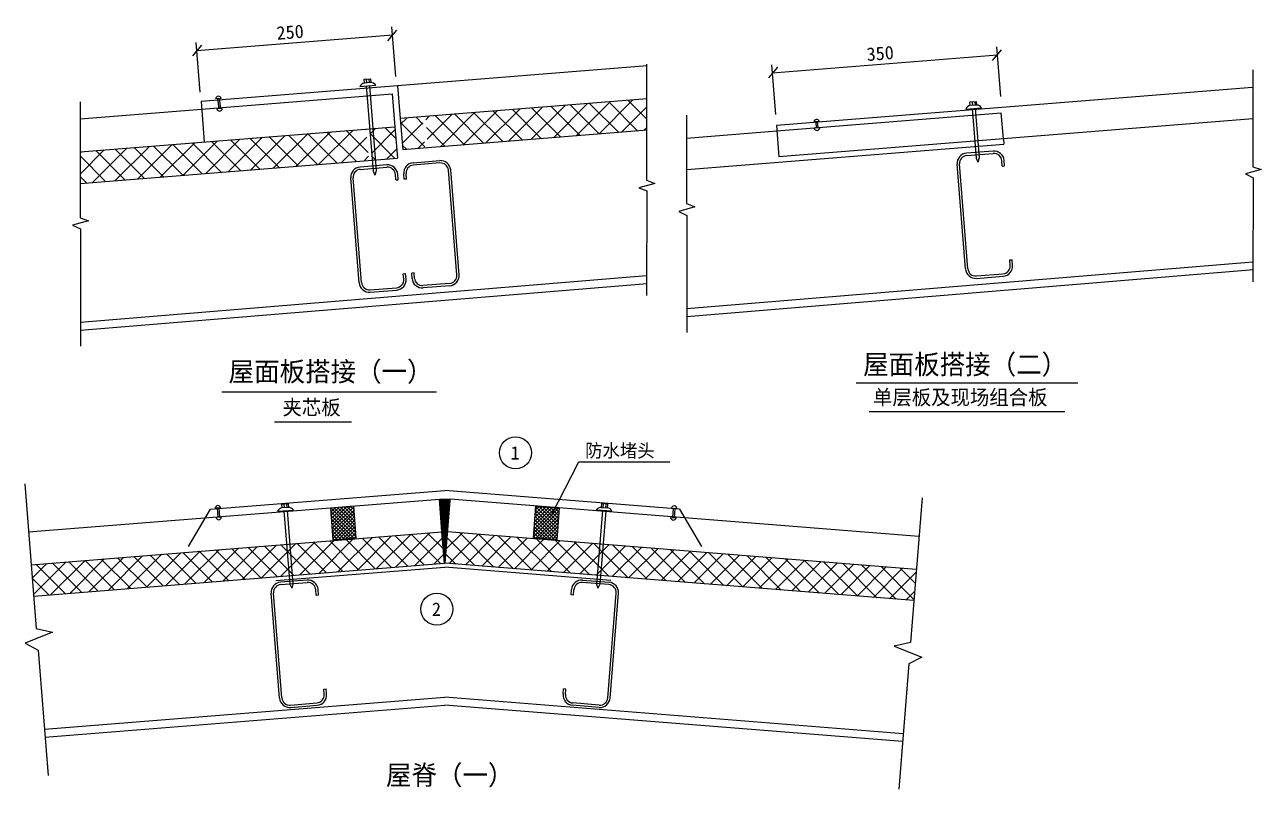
# Model space of a CAD drawing. Header units: metres. Extents: x 376 to 1952, y 1139 to 2897.
# Drawn here: x 376 to 1952, y 1922 to 2897 of the extents above; entities that cross this region are included whole.
import ezdxf

# ---------------------------------------------------------------- set-up
doc = ezdxf.new("R2010")
doc.units = ezdxf.units.M
doc.layers.add('1', color=6, linetype='Continuous')

# ---------------------------------------------------------------- blocks, each defined once
blk = doc.blocks.new('_ARCHTICK')
at = {"color": 0, "linetype": 'ByBlock'}
blk.add_lwpolyline([(-0.67, -0.66), (0.57, 0.59)], dxfattribs=at)

msp = doc.modelspace()

# ---------------------------------------------------------------- linework, layer by layer
for p, q in [((595.53, 2863.88), (844.74, 2883.82)), ((848.98, 2830.72), (843.94, 2893.78)), ((599.78, 2810.78), (594.73, 2873.85)), ((1619.86, 2805.17), (1614.81, 2868.23)), ((1328.97, 2835.33), (1615.61, 2858.26)), ((1169.07, 2844.29), (851.2, 2818.87)), ((1168.45, 2846.25), (1168.45, 2698.42)), ((1333.22, 2782.24), (1328.17, 2845.3)), ((1941.17, 2839.23), (1941.17, 2715.54)), ((808.61, 2827.04), (816.59, 2827.68)), ((809, 2822.2), (808.61, 2827.04)), ((816.98, 2822.84), (809, 2822.2)), ((811.24, 2827.25), (811.62, 2822.41)), ((814.65, 2827.52), (815.03, 2822.69)), ((816.59, 2827.68), (816.98, 2822.84)), ((851.2, 2818.87), (600.74, 2798.83)), ((601.52, 2789.04), (844.47, 2808.47)), ((803.25, 2817.92), (823.34, 2819.52)), ((811.3, 2818.56), (819.97, 2710.17)), ((815.29, 2818.88), (823.96, 2710.49)), ((844.47, 2808.47), (847.82, 2766.61)), ((851.2, 2818.87), (854.55, 2777)), ((446.7, 2798.17), (446.7, 2650.38)), ((446.7, 2776.65), (601.52, 2789.04)), ((600.74, 2798.83), (604.87, 2747.17)), ((626.37, 2802.72), (619.42, 2802.16)), ((627.84, 2789.81), (620.89, 2789.26)), ((621.9, 2802.36), (623.37, 2789.46)), ((623.9, 2802.52), (625.36, 2789.62)), ((963.34, 2745.57), (1006.95, 2789.19)), ((992.16, 2747.88), (1035.77, 2791.5)), ((1020.98, 2750.19), (1064.6, 2793.8)), ((1059.33, 2753.25), (1022.18, 2790.41)), ((1083.89, 2755.22), (1046.73, 2792.37)), ((1049.8, 2752.49), (1093.42, 2796.11)), ((1108.44, 2757.18), (1071.28, 2794.34)), ((1078.62, 2754.8), (1122.24, 2798.41)), ((1132.99, 2759.15), (1095.83, 2796.3)), ((1107.45, 2757.1), (1151.06, 2800.72)), ((1157.54, 2761.11), (1120.39, 2798.27)), ((1136.27, 2759.41), (1168.45, 2791.59)), ((1168.45, 2776.72), (1144.94, 2800.23)), ((1575.26, 2789.18), (1595.35, 2790.79)), ((1580.62, 2798.3), (1588.61, 2798.94)), ((1581.01, 2793.47), (1580.62, 2798.3)), ((1588.99, 2794.1), (1581.01, 2793.47)), ((1583.25, 2798.51), (1583.64, 2793.68)), ((1583.31, 2789.82), (1588.37, 2726.56)), ((1586.66, 2798.79), (1587.05, 2793.95)), ((1587.3, 2790.14), (1592.36, 2726.88)), ((1588.61, 2798.94), (1588.99, 2794.1)), ((855.11, 2769.94), (862.84, 2777.66)), ((883.53, 2769.95), (874.86, 2778.62)), ((887.11, 2775.41), (891.66, 2779.97)), ((889.07, 2750.86), (920.49, 2782.27)), ((936.57, 2743.43), (899.42, 2780.59)), ((905.69, 2740.96), (949.31, 2784.58)), ((961.12, 2745.4), (923.97, 2782.55)), ((934.51, 2743.27), (978.13, 2786.89)), ((985.68, 2747.36), (948.52, 2784.52)), ((1010.23, 2749.33), (973.07, 2786.48)), ((1034.78, 2751.29), (997.63, 2788.45)), ((1219.42, 2781.49), (1219.42, 2668.96)), ((1334.42, 2761.32), (1620.55, 2784.21)), ((1388.47, 2773.2), (1381.52, 2772.64)), ((1623.19, 2751.11), (1620.55, 2784.21)), ((693.23, 2714.11), (736.84, 2757.73)), ((722.05, 2716.42), (765.67, 2760.04)), ((773.83, 2720.56), (736.67, 2757.72)), ((750.87, 2718.72), (794.49, 2762.34)), ((798.38, 2722.53), (761.22, 2759.68)), ((813.67, 2733.76), (785.78, 2761.64)), ((811.36, 2762.58), (810.33, 2763.61)), ((847.48, 2726.45), (815.72, 2758.22)), ((815.81, 2757.15), (823.31, 2764.65)), ((817.77, 2732.59), (848.12, 2762.94)), ((849.04, 2751.42), (834.88, 2765.57)), ((885.84, 2741.13), (854.95, 2772.02)), ((857.08, 2745.38), (883.39, 2771.7)), ((912.02, 2741.47), (887.9, 2765.59)), ((1165.09, 2761.71), (1168.45, 2765.07)), ((1389.11, 2765.19), (1382.16, 2764.64)), ((1384, 2772.84), (1384.64, 2764.84)), ((1385.99, 2773), (1386.63, 2765)), ((520.29, 2700.28), (563.91, 2743.9)), ((577.41, 2704.85), (540.25, 2742)), ((549.11, 2702.58), (592.73, 2746.2)), ((601.96, 2706.81), (564.81, 2743.97)), ((577.94, 2704.89), (621.55, 2748.51)), ((626.51, 2708.78), (589.36, 2745.93)), ((606.76, 2707.2), (650.38, 2750.81)), ((651.07, 2710.74), (613.91, 2747.9)), ((635.58, 2709.5), (679.2, 2753.12)), ((675.62, 2712.7), (638.46, 2749.86)), ((700.17, 2714.67), (663.02, 2751.82)), ((664.4, 2711.81), (708.02, 2755.42)), ((724.72, 2716.63), (687.57, 2753.79)), ((749.28, 2718.6), (712.12, 2755.75)), ((779.69, 2721.03), (812.09, 2753.43)), ((862.91, 2737.54), (857.25, 2743.2)), ((876.87, 2738.66), (885.36, 2747.15)), ((446.7, 2706.23), (477.44, 2736.98)), ((446.7, 2732.75), (448.62, 2734.67)), ((479.2, 2696.99), (446.7, 2729.5)), ((462.65, 2695.67), (506.26, 2739.28)), ((503.75, 2698.95), (466.6, 2736.11)), ((528.31, 2700.92), (491.15, 2738.07)), ((491.47, 2697.97), (535.09, 2741.59)), ((552.86, 2702.88), (515.7, 2740.04)), ((808.51, 2723.34), (814.06, 2728.88)), ((822.93, 2724.49), (818.03, 2729.39)), ((837.34, 2725.64), (850.08, 2738.38)), ((1588.37, 2726.56), (1590.79, 2721.47)), ((1592.36, 2726.88), (1590.79, 2721.47)), ((819.97, 2710.17), (822.39, 2705.07)), ((823.96, 2710.49), (822.39, 2705.07)), ((1951.78, 2712.04), (1931.5, 2706.38)), ((1941.17, 2715.54), (1951.78, 2712.04)), ((454.65, 2695.03), (446.7, 2702.98)), ((1179.06, 2694.44), (1158.78, 2688.78)), ((1168.45, 2698.42), (1179.06, 2694.44)), ((1931.5, 2706.38), (1941.64, 2701.51)), ((1941.64, 2701.51), (1941.17, 2569.01)), ((1158.78, 2688.78), (1168.92, 2684.97)), ((1168.92, 2684.97), (1168.45, 2551.41)), ((1230.03, 2664.4), (1209.75, 2658.75)), ((1219.42, 2668.96), (1230.03, 2664.4)), ((446.7, 2650.38), (457.3, 2646.8)), ((1209.75, 2658.75), (1219.89, 2653.62)), ((1219.89, 2653.62), (1219.89, 2504.42)), ((457.3, 2646.8), (437.03, 2641.15)), ((437.03, 2641.15), (447.17, 2636.61)), ((447.17, 2636.61), (447.17, 2486.82)), ((1219.89, 2534.94), (1941.17, 2594.46)), ((1219.89, 2524.9), (1941.99, 2584.5)), ((447.17, 2517.34), (1168.45, 2576.86)), ((447.17, 2507.31), (1169.27, 2566.9)), ((627.23, 2428.63), (900.72, 2428.63)), ((1435.72, 2440.23), (1717.9, 2440.23)), ((1452, 2403.81), (1701.36, 2403.81)), ((694.41, 2390.39), (792.62, 2390.39)), ((1047.23, 2271.35), (1082.17, 2339.3)), ((1082.17, 2339.3), (1197.97, 2339.3)), ((376.1, 2311.48), (390.85, 2127.2)), ((381, 2250.23), (904.45, 2292.11)), ((703.72, 2285.59), (711.7, 2286.23)), ((704.1, 2280.75), (703.72, 2285.59)), ((706.34, 2285.8), (706.73, 2280.96)), ((709.75, 2286.07), (710.14, 2281.24)), ((711.7, 2286.23), (712.09, 2281.39)), ((907.8, 2250.24), (904.45, 2292.11)), ((904.46, 2292.04), (904.52, 2292.11)), ((904.47, 2291.88), (904.7, 2292.11)), ((904.48, 2291.71), (904.88, 2292.11)), ((904.5, 2291.55), (905.05, 2292.11)), ((904.51, 2291.39), (905.23, 2292.11)), ((904.52, 2291.22), (905.41, 2292.11)), ((904.54, 2291.06), (905.58, 2292.11)), ((904.55, 2290.89), (905.76, 2292.11)), ((904.56, 2290.73), (905.94, 2292.11)), ((904.57, 2290.57), (906.11, 2292.11)), ((904.59, 2290.4), (906.29, 2292.11)), ((904.6, 2290.24), (906.47, 2292.11)), ((904.61, 2290.08), (906.64, 2292.11)), ((904.63, 2289.91), (906.82, 2292.11)), ((904.64, 2289.75), (907, 2292.11)), ((904.65, 2289.59), (907.17, 2292.11)), ((904.67, 2289.42), (907.35, 2292.11)), ((904.68, 2289.26), (907.53, 2292.11)), ((904.69, 2289.09), (907.7, 2292.11)), ((904.71, 2288.93), (907.88, 2292.11)), ((904.72, 2288.77), (908.06, 2292.11)), ((904.73, 2288.6), (908.23, 2292.11)), ((904.75, 2288.44), (908.41, 2292.11)), ((904.76, 2288.28), (908.59, 2292.11)), ((904.77, 2288.11), (908.76, 2292.11)), ((904.78, 2287.95), (908.94, 2292.11)), ((904.8, 2287.79), (909.12, 2292.11)), ((904.81, 2287.62), (909.3, 2292.11)), ((904.82, 2287.46), (909.47, 2292.11)), ((904.84, 2287.29), (909.65, 2292.11)), ((904.85, 2287.13), (909.83, 2292.11)), ((904.86, 2286.97), (910, 2292.11)), ((904.88, 2286.8), (910.18, 2292.11)), ((904.89, 2286.64), (910.36, 2292.11)), ((904.9, 2286.48), (910.53, 2292.11)), ((904.92, 2286.31), (910.71, 2292.11)), ((904.93, 2286.15), (910.89, 2292.11)), ((904.94, 2285.98), (911.06, 2292.11)), ((904.95, 2285.82), (911.24, 2292.11)), ((904.97, 2285.66), (911.42, 2292.11)), ((904.98, 2285.49), (911.59, 2292.11)), ((904.99, 2285.33), (911.77, 2292.11)), ((905.01, 2285.17), (911.95, 2292.11)), ((905.02, 2285), (912.12, 2292.11)), ((905.03, 2284.84), (912.3, 2292.11)), ((905.05, 2284.68), (912.48, 2292.11)), ((905.06, 2284.51), (912.65, 2292.11)), ((905.07, 2284.35), (912.83, 2292.11)), ((905.09, 2284.18), (913.01, 2292.11)), ((905.1, 2284.02), (913.18, 2292.11)), ((905.11, 2283.86), (913.36, 2292.11)), ((905.12, 2283.69), (913.54, 2292.11)), ((905.14, 2283.53), (913.71, 2292.11)), ((905.15, 2283.37), (913.89, 2292.11)), ((905.16, 2283.2), (914.07, 2292.11)), ((905.18, 2283.04), (914.25, 2292.11)), ((905.19, 2282.87), (914.42, 2292.11)), ((905.2, 2282.71), (914.6, 2292.11)), ((905.22, 2282.55), (914.78, 2292.11)), ((905.23, 2282.38), (914.95, 2292.11)), ((905.24, 2282.22), (915.13, 2292.11)), ((905.26, 2282.06), (915.31, 2292.11)), ((905.27, 2281.89), (915.48, 2292.11)), ((905.28, 2281.73), (915.66, 2292.11)), ((905.3, 2281.57), (915.84, 2292.11)), ((905.31, 2281.4), (916.01, 2292.11)), ((905.32, 2281.24), (916.19, 2292.11)), ((905.33, 2281.07), (916.37, 2292.11)), ((905.35, 2280.91), (916.54, 2292.11)), ((905.36, 2280.75), (916.72, 2292.11)), ((905.37, 2280.58), (916.9, 2292.11)), ((905.39, 2280.42), (917.07, 2292.11)), ((905.4, 2280.26), (917.25, 2292.11)), ((905.41, 2280.09), (917.43, 2292.11)), ((905.43, 2279.93), (917.6, 2292.11)), ((905.44, 2279.76), (917.78, 2292.11)), ((905.45, 2279.6), (917.96, 2292.11)), ((905.47, 2279.44), (918.13, 2292.11)), ((905.48, 2279.27), (918.31, 2292.11)), ((905.49, 2279.11), (918.31, 2291.93)), ((905.5, 2278.95), (918.3, 2291.74)), ((905.52, 2278.78), (918.28, 2291.55)), ((905.53, 2278.62), (918.27, 2291.36)), ((905.54, 2278.46), (918.25, 2291.16)), ((905.56, 2278.29), (918.24, 2290.97)), ((905.57, 2278.13), (918.22, 2290.78)), ((905.58, 2277.96), (918.21, 2290.59)), ((905.6, 2277.8), (918.19, 2290.39)), ((905.61, 2277.64), (918.18, 2290.2)), ((905.62, 2277.47), (918.16, 2290.01)), ((905.64, 2277.31), (918.14, 2289.82)), ((905.65, 2277.15), (918.13, 2289.63)), ((905.66, 2276.98), (918.11, 2289.43)), ((905.67, 2276.82), (918.1, 2289.24)), ((905.69, 2276.65), (918.08, 2289.05)), ((905.7, 2276.49), (918.07, 2288.86)), ((905.71, 2276.33), (918.05, 2288.67)), ((905.73, 2276.16), (918.04, 2288.47)), ((905.74, 2276), (918.02, 2288.28)), ((905.75, 2275.84), (918.01, 2288.09)), ((905.77, 2275.67), (917.99, 2287.9)), ((905.78, 2275.51), (917.98, 2287.7)), ((905.79, 2275.35), (917.96, 2287.51)), ((905.81, 2275.18), (917.94, 2287.32)), ((905.82, 2275.02), (917.93, 2287.13)), ((905.83, 2274.85), (917.91, 2286.94)), ((905.85, 2274.69), (917.9, 2286.74)), ((905.86, 2274.53), (917.88, 2286.55)), ((905.87, 2274.36), (917.87, 2286.36)), ((905.88, 2274.2), (917.85, 2286.17)), ((905.9, 2274.04), (917.84, 2285.98)), ((905.91, 2273.87), (917.82, 2285.78)), ((905.92, 2273.71), (917.81, 2285.59)), ((905.94, 2273.54), (917.79, 2285.4)), ((905.95, 2273.38), (917.78, 2285.21)), ((905.96, 2273.22), (917.76, 2285.01)), ((905.98, 2273.05), (917.74, 2284.82)), ((914.98, 2250.24), (918.33, 2292.11)), ((1515.56, 2244.33), (918.33, 2292.11)), ((1111.08, 2286.23), (1110.69, 2281.39)), ((1119.06, 2285.59), (1111.08, 2286.23)), ((1113.02, 2286.07), (1112.64, 2281.24)), ((1116.44, 2285.8), (1116.05, 2280.96)), ((1118.67, 2280.75), (1119.06, 2285.59)), ((1519.52, 2293.73), (1504.77, 2109.45)), ((625.83, 2280.96), (618.88, 2280.4)), ((621.35, 2280.6), (622.32, 2268.57)), ((623.35, 2280.76), (624.31, 2268.73)), ((698.36, 2276.47), (718.44, 2278.08)), ((712.09, 2281.39), (704.1, 2280.75)), ((706.41, 2277.11), (713.9, 2183.4)), ((710.4, 2277.43), (717.89, 2183.72)), ((795.32, 2282.82), (765.56, 2280.44)), ((765.56, 2280.44), (768.78, 2240.25)), ((765.65, 2279.41), (766.77, 2280.54)), ((798.43, 2243.98), (765.88, 2276.53)), ((765.98, 2275.25), (771.65, 2280.93)), ((795.53, 2242.39), (766.27, 2271.65)), ((766.31, 2271.09), (776.53, 2281.32)), ((798.04, 2248.86), (766.39, 2280.5)), ((766.64, 2266.94), (781.41, 2281.71)), ((766.98, 2262.78), (786.29, 2282.1)), ((767.31, 2258.62), (791.17, 2282.49)), ((767.64, 2254.46), (795.37, 2282.19)), ((767.97, 2250.31), (795.7, 2278.04)), ((768.31, 2246.15), (796.04, 2273.88)), ((768.64, 2241.99), (796.37, 2269.72)), ((797.65, 2253.74), (770.55, 2280.84)), ((797.26, 2258.62), (774.71, 2281.17)), ((796.87, 2263.5), (778.86, 2281.5)), ((796.48, 2268.38), (783.02, 2281.84)), ((796.08, 2273.26), (787.18, 2282.17)), ((795.69, 2278.14), (791.34, 2282.5)), ((798.54, 2242.63), (795.32, 2282.82)), ((905.99, 2272.89), (917.73, 2284.63)), ((906, 2272.73), (917.71, 2284.44)), ((906.02, 2272.56), (917.7, 2284.25)), ((906.03, 2272.4), (917.68, 2284.05)), ((906.04, 2272.24), (917.67, 2283.86)), ((906.05, 2272.07), (917.65, 2283.67)), ((906.07, 2271.91), (917.64, 2283.48)), ((906.08, 2271.74), (917.62, 2283.29)), ((906.09, 2271.58), (917.61, 2283.09)), ((906.11, 2271.42), (917.59, 2282.9)), ((906.12, 2271.25), (917.58, 2282.71)), ((906.13, 2271.09), (917.56, 2282.52)), ((906.15, 2270.93), (917.55, 2282.32)), ((906.16, 2270.76), (917.53, 2282.13)), ((906.17, 2270.6), (917.51, 2281.94)), ((906.19, 2270.43), (917.5, 2281.75)), ((906.2, 2270.27), (917.48, 2281.56)), ((906.21, 2270.11), (917.47, 2281.36)), ((906.22, 2269.94), (917.45, 2281.17)), ((906.24, 2269.78), (917.44, 2280.98)), ((906.25, 2269.62), (917.42, 2280.79)), ((906.26, 2269.45), (917.41, 2280.6)), ((906.28, 2269.29), (917.39, 2280.4)), ((906.29, 2269.13), (917.38, 2280.21)), ((906.3, 2268.96), (917.36, 2280.02)), ((906.32, 2268.8), (917.35, 2279.83)), ((906.33, 2268.63), (917.33, 2279.63)), ((906.34, 2268.47), (917.31, 2279.44)), ((906.36, 2268.31), (917.3, 2279.25)), ((906.37, 2268.14), (917.28, 2279.06)), ((906.38, 2267.98), (917.27, 2278.87)), ((906.4, 2267.82), (917.25, 2278.67)), ((906.41, 2267.65), (917.24, 2278.48)), ((906.42, 2267.49), (917.22, 2278.29)), ((906.43, 2267.32), (917.21, 2278.1)), ((906.45, 2267.16), (917.19, 2277.91)), ((906.46, 2267), (917.18, 2277.71)), ((906.47, 2266.83), (917.16, 2277.52)), ((906.49, 2266.67), (917.15, 2277.33)), ((906.5, 2266.51), (917.13, 2277.14)), ((906.51, 2266.34), (917.11, 2276.94)), ((906.53, 2266.18), (917.1, 2276.75)), ((906.54, 2266.02), (917.08, 2276.56)), ((906.55, 2265.85), (917.07, 2276.37)), ((906.57, 2265.69), (917.05, 2276.18)), ((906.58, 2265.52), (917.04, 2275.98)), ((906.59, 2265.36), (917.02, 2275.79)), ((906.6, 2265.2), (917.01, 2275.6)), ((906.62, 2265.03), (916.99, 2275.41)), ((906.63, 2264.87), (916.98, 2275.22)), ((906.64, 2264.71), (916.96, 2275.02)), ((906.66, 2264.54), (916.95, 2274.83)), ((906.67, 2264.38), (916.93, 2274.64)), ((906.68, 2264.21), (916.91, 2274.45)), ((906.7, 2264.05), (916.9, 2274.25)), ((906.71, 2263.89), (916.88, 2274.06)), ((906.72, 2263.72), (916.87, 2273.87)), ((906.74, 2263.56), (916.85, 2273.68)), ((906.75, 2263.4), (916.84, 2273.49)), ((906.76, 2263.23), (916.82, 2273.29)), ((906.77, 2263.07), (916.81, 2273.1)), ((906.79, 2262.91), (916.79, 2272.91)), ((906.8, 2262.74), (916.78, 2272.72)), ((906.81, 2262.58), (916.76, 2272.53)), ((906.83, 2262.41), (916.75, 2272.33)), ((906.84, 2262.25), (916.73, 2272.14)), ((906.85, 2262.09), (916.72, 2271.95)), ((906.87, 2261.92), (916.7, 2271.76)), ((906.88, 2261.76), (916.68, 2271.56)), ((906.89, 2261.6), (916.67, 2271.37)), ((906.91, 2261.43), (916.65, 2271.18)), ((906.92, 2261.27), (916.64, 2270.99)), ((906.93, 2261.1), (916.62, 2270.8)), ((906.95, 2260.94), (916.61, 2270.6)), ((906.96, 2260.78), (916.59, 2270.41)), ((906.97, 2260.61), (916.58, 2270.22)), ((906.98, 2260.45), (916.56, 2270.03)), ((907, 2260.29), (916.55, 2269.84)), ((907.01, 2260.12), (916.53, 2269.64)), ((907.02, 2259.96), (916.52, 2269.45)), ((907.04, 2259.8), (916.5, 2269.26)), ((907.05, 2259.63), (916.48, 2269.07)), ((1024.24, 2242.63), (1027.46, 2282.82)), ((1024.35, 2243.98), (1056.9, 2276.53)), ((1024.74, 2248.86), (1056.39, 2280.5)), ((1025.13, 2253.74), (1052.23, 2280.84)), ((1025.52, 2258.62), (1048.07, 2281.17)), ((1025.91, 2263.5), (1043.92, 2281.5)), ((1026.3, 2268.38), (1039.76, 2281.84)), ((1054.14, 2241.99), (1026.41, 2269.72)), ((1026.69, 2273.26), (1035.6, 2282.17)), ((1054.47, 2246.15), (1026.74, 2273.88)), ((1027.08, 2278.14), (1031.44, 2282.5)), ((1054.81, 2250.31), (1027.08, 2278.04)), ((1027.25, 2242.39), (1056.51, 2271.65)), ((1055.14, 2254.46), (1027.41, 2282.19)), ((1027.46, 2282.82), (1057.22, 2280.44)), ((1055.47, 2258.62), (1031.61, 2282.49)), ((1055.8, 2262.78), (1036.49, 2282.1)), ((1056.14, 2266.94), (1041.37, 2281.71)), ((1056.47, 2271.09), (1046.25, 2281.32)), ((1056.8, 2275.25), (1051.13, 2280.93)), ((1057.22, 2280.44), (1054, 2240.25)), ((1057.13, 2279.41), (1056.01, 2280.54)), ((1124.42, 2276.47), (1104.34, 2278.08)), ((1112.38, 2277.43), (1104.89, 2183.72)), ((1116.37, 2277.11), (1108.87, 2183.4)), ((1110.69, 2281.39), (1118.67, 2280.75)), ((1200.1, 2280.57), (1207.05, 2280.01)), ((1202.58, 2280.37), (1201.61, 2268.33)), ((1204.57, 2280.21), (1203.61, 2268.17)), ((626.79, 2268.93), (619.84, 2268.37)), ((791.37, 2242.06), (766.66, 2266.77)), ((787.21, 2241.72), (767.05, 2261.89)), ((783.05, 2241.39), (767.44, 2257.01)), ((771.61, 2240.48), (796.7, 2265.56)), ((776.49, 2240.87), (797.03, 2261.41)), ((781.38, 2241.26), (797.37, 2257.25)), ((907.06, 2259.47), (916.47, 2268.87)), ((907.08, 2259.3), (916.45, 2268.68)), ((907.09, 2259.14), (916.44, 2268.49)), ((907.1, 2258.98), (916.42, 2268.3)), ((907.12, 2258.81), (916.41, 2268.11)), ((907.13, 2258.65), (916.39, 2267.91)), ((907.14, 2258.49), (916.38, 2267.72)), ((907.15, 2258.32), (916.36, 2267.53)), ((907.17, 2258.16), (916.35, 2267.34)), ((907.18, 2257.99), (916.33, 2267.14)), ((907.19, 2257.83), (916.32, 2266.95)), ((907.21, 2257.67), (916.3, 2266.76)), ((907.22, 2257.5), (916.28, 2266.57)), ((907.23, 2257.34), (916.27, 2266.38)), ((907.25, 2257.18), (916.25, 2266.18)), ((907.26, 2257.01), (916.24, 2265.99)), ((907.27, 2256.85), (916.22, 2265.8)), ((907.29, 2256.69), (916.21, 2265.61)), ((907.3, 2256.52), (916.19, 2265.42)), ((907.31, 2256.36), (916.18, 2265.22)), ((907.32, 2256.19), (916.16, 2265.03)), ((907.34, 2256.03), (916.15, 2264.84)), ((907.35, 2255.87), (916.13, 2264.65)), ((907.36, 2255.7), (916.12, 2264.45)), ((907.38, 2255.54), (916.1, 2264.26)), ((907.39, 2255.38), (916.08, 2264.07)), ((907.4, 2255.21), (916.07, 2263.88)), ((907.42, 2255.05), (916.05, 2263.69)), ((907.43, 2254.88), (916.04, 2263.49)), ((907.44, 2254.72), (916.02, 2263.3)), ((907.46, 2254.56), (916.01, 2263.11)), ((907.47, 2254.39), (915.99, 2262.92)), ((907.48, 2254.23), (915.98, 2262.73)), ((907.49, 2254.07), (915.96, 2262.53)), ((907.51, 2253.9), (915.95, 2262.34)), ((907.52, 2253.74), (915.93, 2262.15)), ((907.53, 2253.58), (915.92, 2261.96)), ((907.55, 2253.41), (915.9, 2261.76)), ((907.56, 2253.25), (915.88, 2261.57)), ((907.57, 2253.08), (915.87, 2261.38)), ((907.59, 2252.92), (915.85, 2261.19)), ((907.6, 2252.76), (915.84, 2261)), ((907.61, 2252.59), (915.82, 2260.8)), ((907.63, 2252.43), (915.81, 2260.61)), ((907.64, 2252.27), (915.79, 2260.42)), ((907.65, 2252.1), (915.78, 2260.23)), ((907.67, 2251.94), (915.76, 2260.04)), ((907.68, 2251.77), (915.75, 2259.84)), ((907.69, 2251.61), (915.73, 2259.65)), ((907.7, 2251.45), (915.72, 2259.46)), ((907.72, 2251.28), (915.7, 2259.27)), ((907.73, 2251.12), (915.69, 2259.07)), ((907.74, 2250.96), (915.67, 2258.88)), ((907.76, 2250.79), (915.65, 2258.69)), ((907.77, 2250.63), (915.64, 2258.5)), ((907.78, 2250.47), (915.62, 2258.31)), ((907.8, 2250.3), (915.61, 2258.11)), ((907.81, 2250.14), (915.59, 2257.92)), ((907.82, 2249.97), (915.58, 2257.73)), ((907.84, 2249.81), (915.56, 2257.54)), ((907.85, 2249.65), (915.55, 2257.35)), ((907.86, 2249.48), (915.53, 2257.15)), ((907.87, 2249.32), (915.52, 2256.96)), ((907.89, 2249.16), (915.5, 2256.77)), ((907.9, 2248.99), (915.49, 2256.58)), ((907.91, 2248.83), (915.47, 2256.38)), ((907.93, 2248.67), (915.45, 2256.19)), ((907.94, 2248.5), (915.44, 2256)), ((907.95, 2248.34), (915.42, 2255.81)), ((907.97, 2248.17), (915.41, 2255.62)), ((907.98, 2248.01), (915.39, 2255.42)), ((907.99, 2247.85), (915.38, 2255.23)), ((908.01, 2247.68), (915.36, 2255.04)), ((908.02, 2247.52), (915.35, 2254.85)), ((908.03, 2247.36), (915.33, 2254.66)), ((908.04, 2247.19), (915.32, 2254.46)), ((908.06, 2247.03), (915.3, 2254.27)), ((908.07, 2246.86), (915.29, 2254.08)), ((908.08, 2246.7), (915.27, 2253.89)), ((908.1, 2246.54), (915.25, 2253.69)), ((908.11, 2246.37), (915.24, 2253.5)), ((908.12, 2246.21), (915.22, 2253.31)), ((1041.4, 2241.26), (1025.41, 2257.25)), ((1046.28, 2240.87), (1025.75, 2261.41)), ((1051.17, 2240.48), (1026.08, 2265.56)), ((1031.41, 2242.06), (1056.12, 2266.77)), ((1035.57, 2241.72), (1055.73, 2261.89)), ((1039.73, 2241.39), (1055.34, 2257.01)), ((1199.13, 2268.53), (1206.09, 2267.98)), ((726.72, 2195.63), (770.34, 2239.24)), ((751.13, 2197.58), (794.74, 2241.2)), ((801.87, 2201.64), (764.72, 2238.79)), ((778.9, 2241.06), (767.83, 2252.13)), ((774.74, 2240.73), (768.22, 2247.25)), ((770.58, 2240.39), (768.61, 2242.37)), ((768.78, 2240.25), (798.54, 2242.63)), ((775.53, 2199.53), (819.15, 2243.15)), ((822.66, 2203.3), (785.51, 2240.46)), ((786.26, 2241.65), (797.7, 2253.09)), ((791.14, 2242.04), (798.03, 2248.93)), ((796.02, 2242.43), (798.36, 2244.78)), ((799.93, 2201.48), (843.55, 2245.1)), ((843.45, 2204.96), (806.29, 2242.12)), ((824.34, 2203.43), (867.95, 2247.05)), ((864.24, 2206.63), (827.08, 2243.78)), ((885.02, 2208.29), (847.87, 2245.45)), ((848.74, 2205.39), (892.36, 2249)), ((905.81, 2209.95), (868.66, 2247.11)), ((873.14, 2207.34), (908.41, 2242.61)), ((909.53, 2228.69), (889.44, 2248.77)), ((908.14, 2246.05), (915.21, 2253.12)), ((908.15, 2245.88), (915.19, 2252.93)), ((908.16, 2245.72), (915.18, 2252.73)), ((908.18, 2245.56), (915.16, 2252.54)), ((908.19, 2245.39), (915.15, 2252.35)), ((908.2, 2245.23), (915.13, 2252.16)), ((908.22, 2245.06), (915.12, 2251.97)), ((908.23, 2244.9), (915.1, 2251.77)), ((908.24, 2244.74), (915.09, 2251.58)), ((908.25, 2244.57), (915.07, 2251.39)), ((908.27, 2244.41), (915.05, 2251.2)), ((908.28, 2244.25), (915.04, 2251)), ((908.29, 2244.08), (915.02, 2250.81)), ((908.31, 2243.92), (915.01, 2250.62)), ((908.32, 2243.75), (914.99, 2250.43)), ((908.33, 2243.59), (914.98, 2250.24)), ((908.35, 2243.43), (914.96, 2250.04)), ((908.36, 2243.26), (914.95, 2249.85)), ((908.37, 2243.1), (914.93, 2249.66)), ((908.39, 2242.94), (914.92, 2249.47)), ((908.4, 2242.77), (914.9, 2249.28)), ((908.41, 2242.61), (914.89, 2249.08)), ((908.42, 2242.45), (914.87, 2248.89)), ((908.44, 2242.28), (914.86, 2248.7)), ((908.45, 2242.12), (914.84, 2248.51)), ((908.46, 2241.95), (914.82, 2248.31)), ((908.48, 2241.79), (914.81, 2248.12)), ((908.49, 2241.63), (914.79, 2247.93)), ((908.5, 2241.46), (914.78, 2247.74)), ((908.52, 2241.3), (914.76, 2247.55)), ((908.53, 2241.14), (914.75, 2247.35)), ((908.54, 2240.97), (914.73, 2247.16)), ((908.56, 2240.81), (914.72, 2246.97)), ((908.57, 2240.64), (914.7, 2246.78)), ((908.58, 2240.48), (914.69, 2246.59)), ((908.59, 2240.32), (914.67, 2246.39)), ((908.61, 2240.15), (914.66, 2246.2)), ((908.62, 2239.99), (914.64, 2246.01)), ((908.63, 2239.83), (914.62, 2245.82)), ((908.65, 2239.66), (914.61, 2245.62)), ((908.66, 2239.5), (914.59, 2245.43)), ((908.67, 2239.34), (914.58, 2245.24)), ((908.69, 2239.17), (914.56, 2245.05)), ((908.7, 2239.01), (914.55, 2244.86)), ((908.71, 2238.84), (914.53, 2244.66)), ((908.73, 2238.68), (914.52, 2244.47)), ((908.74, 2238.52), (914.5, 2244.28)), ((908.75, 2238.35), (914.49, 2244.09)), ((908.77, 2238.19), (914.47, 2243.89)), ((908.78, 2238.03), (914.46, 2243.7)), ((908.79, 2237.86), (914.44, 2243.51)), ((908.8, 2237.7), (914.42, 2243.32)), ((908.82, 2237.53), (914.41, 2243.13)), ((908.83, 2237.37), (914.39, 2242.93)), ((908.84, 2237.21), (914.38, 2242.74)), ((908.86, 2237.04), (914.36, 2242.55)), ((908.87, 2236.88), (914.35, 2242.36)), ((908.88, 2236.72), (914.33, 2242.17)), ((908.9, 2236.55), (914.32, 2241.97)), ((908.91, 2236.39), (914.3, 2241.78)), ((908.92, 2236.23), (914.29, 2241.59)), ((908.94, 2236.06), (914.27, 2241.4)), ((908.95, 2235.9), (914.26, 2241.2)), ((908.96, 2235.73), (914.24, 2241.01)), ((908.97, 2235.57), (914.22, 2240.82)), ((908.99, 2235.41), (914.21, 2240.63)), ((909, 2235.24), (914.19, 2240.44)), ((909.01, 2235.08), (914.18, 2240.24)), ((909.03, 2234.92), (914.16, 2240.05)), ((909.04, 2234.75), (914.15, 2239.86)), ((909.05, 2234.59), (914.13, 2239.67)), ((909.07, 2234.42), (914.12, 2239.48)), ((909.08, 2234.26), (914.1, 2239.28)), ((909.09, 2234.1), (914.09, 2239.09)), ((909.11, 2233.93), (914.07, 2238.9)), ((909.12, 2233.77), (914.06, 2238.71)), ((909.13, 2233.61), (914.04, 2238.51)), ((909.14, 2233.44), (914.02, 2238.32)), ((909.16, 2233.28), (914.01, 2238.13)), ((909.17, 2233.12), (913.99, 2237.94)), ((909.18, 2232.95), (913.98, 2237.75)), ((909.2, 2232.79), (913.96, 2237.55)), ((913.25, 2228.69), (933.34, 2248.77)), ((949.64, 2207.34), (914.37, 2242.61)), ((916.97, 2209.95), (954.12, 2247.11)), ((974.04, 2205.39), (930.42, 2249)), ((937.76, 2208.29), (974.91, 2245.45)), ((998.44, 2203.43), (954.83, 2247.05)), ((958.54, 2206.63), (995.7, 2243.78)), ((1022.85, 2201.48), (979.23, 2245.1)), ((979.33, 2204.96), (1016.49, 2242.12)), ((1000.12, 2203.3), (1037.27, 2240.46)), ((1047.25, 2199.53), (1003.63, 2243.15)), ((1020.91, 2201.64), (1058.06, 2238.79)), ((1054, 2240.25), (1024.24, 2242.63)), ((1026.76, 2242.43), (1024.42, 2244.78)), ((1031.64, 2242.04), (1024.75, 2248.93)), ((1036.52, 2241.65), (1025.08, 2253.09)), ((1071.65, 2197.58), (1028.03, 2241.2)), ((1043.88, 2241.06), (1054.95, 2252.13)), ((1048.04, 2240.73), (1054.56, 2247.25)), ((1052.2, 2240.39), (1054.17, 2242.37)), ((1096.05, 2195.63), (1052.44, 2239.24)), ((531.5, 2180.01), (575.12, 2223.62)), ((555.9, 2181.96), (599.52, 2225.58)), ((594, 2185.01), (556.84, 2222.16)), ((614.79, 2186.67), (577.63, 2223.83)), ((580.31, 2183.91), (623.92, 2227.53)), ((635.57, 2188.33), (598.42, 2225.49)), ((604.71, 2185.86), (648.33, 2229.48)), ((656.36, 2190), (619.21, 2227.15)), ((629.11, 2187.82), (672.73, 2231.43)), ((677.15, 2191.66), (639.99, 2228.81)), ((653.52, 2189.77), (697.13, 2233.39)), ((697.94, 2193.32), (660.78, 2230.48)), ((677.92, 2191.72), (721.54, 2235.34)), ((718.72, 2194.99), (681.57, 2232.14)), ((702.32, 2193.67), (745.94, 2237.29)), ((739.51, 2196.65), (702.36, 2233.8)), ((760.3, 2198.31), (723.14, 2235.47)), ((781.09, 2199.97), (743.93, 2237.13)), ((897.54, 2209.29), (910.07, 2221.82)), ((909.21, 2232.62), (913.95, 2237.36)), ((909.22, 2232.46), (913.93, 2237.17)), ((909.24, 2232.3), (913.92, 2236.98)), ((909.25, 2232.13), (913.9, 2236.79)), ((909.26, 2231.97), (913.89, 2236.59)), ((909.28, 2231.81), (913.87, 2236.4)), ((909.29, 2231.64), (913.86, 2236.21)), ((909.3, 2231.48), (913.84, 2236.02)), ((909.32, 2231.31), (913.83, 2235.82)), ((909.33, 2231.15), (913.81, 2235.63)), ((909.34, 2230.99), (913.79, 2235.44)), ((909.35, 2230.82), (913.78, 2235.25)), ((909.37, 2230.66), (913.76, 2235.06)), ((909.38, 2230.5), (913.75, 2234.86)), ((909.39, 2230.33), (913.73, 2234.67)), ((909.41, 2230.17), (913.72, 2234.48)), ((909.42, 2230.01), (913.7, 2234.29)), ((909.43, 2229.84), (913.69, 2234.1)), ((909.45, 2229.68), (913.67, 2233.9)), ((909.46, 2229.51), (913.66, 2233.71)), ((909.47, 2229.35), (913.64, 2233.52)), ((909.49, 2229.19), (913.63, 2233.33)), ((909.5, 2229.02), (913.61, 2233.13)), ((909.51, 2228.86), (913.59, 2232.94)), ((909.52, 2228.7), (913.58, 2232.75)), ((909.54, 2228.53), (913.56, 2232.56)), ((909.55, 2228.37), (913.55, 2232.37)), ((909.56, 2228.2), (913.53, 2232.17)), ((909.58, 2228.04), (913.52, 2231.98)), ((909.59, 2227.88), (913.5, 2231.79)), ((909.6, 2227.71), (913.49, 2231.6)), ((909.62, 2227.55), (913.47, 2231.41)), ((909.63, 2227.39), (913.46, 2231.21)), ((909.64, 2227.22), (913.44, 2231.02)), ((909.66, 2227.06), (913.43, 2230.83)), ((909.67, 2226.9), (913.41, 2230.64)), ((909.68, 2226.73), (913.39, 2230.44)), ((909.69, 2226.57), (913.38, 2230.25)), ((909.71, 2226.4), (913.36, 2230.06)), ((909.72, 2226.24), (913.35, 2229.87)), ((909.73, 2226.08), (913.33, 2229.68)), ((909.75, 2225.91), (913.32, 2229.48)), ((909.76, 2225.75), (913.3, 2229.29)), ((909.77, 2225.59), (913.29, 2229.1)), ((909.79, 2225.42), (913.27, 2228.91)), ((909.8, 2225.26), (913.26, 2228.72)), ((909.81, 2225.09), (913.24, 2228.52)), ((909.83, 2224.93), (913.23, 2228.33)), ((909.84, 2224.77), (913.21, 2228.14)), ((909.85, 2224.6), (913.19, 2227.95)), ((909.87, 2224.44), (913.18, 2227.75)), ((909.88, 2224.28), (913.16, 2227.56)), ((909.89, 2224.11), (913.15, 2227.37)), ((909.9, 2223.95), (913.13, 2227.18)), ((909.92, 2223.79), (913.12, 2226.99)), ((909.93, 2223.62), (913.1, 2226.79)), ((909.94, 2223.46), (913.09, 2226.6)), ((909.96, 2223.29), (913.07, 2226.41)), ((909.97, 2223.13), (913.06, 2226.22)), ((909.98, 2222.97), (913.04, 2226.03)), ((910, 2222.8), (913.03, 2225.83)), ((910.01, 2222.64), (913.01, 2225.64)), ((910.02, 2222.48), (912.99, 2225.45)), ((910.04, 2222.31), (912.98, 2225.26)), ((910.05, 2222.15), (912.96, 2225.06)), ((910.06, 2221.98), (912.95, 2224.87)), ((910.07, 2221.82), (912.93, 2224.68)), ((910.09, 2221.66), (912.92, 2224.49)), ((910.1, 2221.49), (912.9, 2224.3)), ((910.11, 2221.33), (912.89, 2224.1)), ((910.13, 2221.17), (912.87, 2223.91)), ((910.14, 2221), (912.86, 2223.72)), ((910.15, 2220.84), (912.84, 2223.53)), ((910.17, 2220.68), (912.83, 2223.34)), ((910.18, 2220.51), (912.81, 2223.14)), ((910.19, 2220.35), (912.8, 2222.95)), ((910.21, 2220.18), (912.78, 2222.76)), ((910.22, 2220.02), (912.76, 2222.57)), ((910.23, 2219.86), (912.75, 2222.37)), ((910.24, 2219.69), (912.73, 2222.18)), ((910.26, 2219.53), (912.72, 2221.99)), ((910.27, 2219.37), (912.7, 2221.8)), ((925.23, 2209.29), (912.7, 2221.82)), ((1041.69, 2199.97), (1078.85, 2237.13)), ((1062.48, 2198.31), (1099.64, 2235.47)), ((1120.46, 2193.67), (1076.84, 2237.29)), ((1083.27, 2196.65), (1120.42, 2233.8)), ((1144.86, 2191.72), (1101.24, 2235.34)), ((1104.06, 2194.99), (1141.21, 2232.14)), ((1124.84, 2193.32), (1162, 2230.48)), ((1169.26, 2189.77), (1125.65, 2233.39)), ((1145.63, 2191.66), (1182.79, 2228.81)), ((1193.67, 2187.82), (1150.05, 2231.43)), ((1166.42, 2190), (1203.57, 2227.15)), ((1218.07, 2185.86), (1174.45, 2229.48)), ((1187.21, 2188.33), (1224.36, 2225.49)), ((1242.47, 2183.91), (1198.86, 2227.53)), ((1207.99, 2186.67), (1245.15, 2223.83)), ((1266.88, 2181.96), (1223.26, 2225.58)), ((1228.78, 2185.01), (1265.94, 2222.16)), ((1291.28, 2180.01), (1247.66, 2223.62)), ((385.71, 2191.37), (404.3, 2209.96)), ((387.38, 2170.59), (428.7, 2211.91)), ((427.7, 2171.7), (390.54, 2208.86)), ((409.49, 2170.25), (453.1, 2213.86)), ((448.48, 2173.37), (411.33, 2210.52)), ((469.27, 2175.03), (432.12, 2212.18)), ((433.89, 2172.2), (477.51, 2215.82)), ((490.06, 2176.69), (452.9, 2213.85)), ((458.29, 2174.15), (501.91, 2217.77)), ((510.85, 2178.36), (473.69, 2215.51)), ((482.7, 2176.1), (526.31, 2219.72)), ((531.63, 2180.02), (494.48, 2217.17)), ((507.1, 2178.06), (550.72, 2221.67)), ((552.42, 2181.68), (515.27, 2218.84)), ((573.21, 2183.34), (536.05, 2220.5)), ((910.28, 2219.2), (912.69, 2221.61)), ((910.3, 2219.04), (912.67, 2221.41)), ((910.31, 2218.87), (912.66, 2221.22)), ((910.32, 2218.71), (912.64, 2221.03)), ((910.34, 2218.55), (912.63, 2220.84)), ((910.35, 2218.38), (912.61, 2220.64)), ((910.36, 2218.22), (912.6, 2220.45)), ((910.38, 2218.06), (912.58, 2220.26)), ((910.39, 2217.89), (912.56, 2220.07)), ((910.4, 2217.73), (912.55, 2219.88)), ((910.42, 2217.57), (912.53, 2219.68)), ((910.43, 2217.4), (912.52, 2219.49)), ((910.44, 2217.24), (912.5, 2219.3)), ((910.45, 2217.07), (912.49, 2219.11)), ((910.47, 2216.91), (912.47, 2218.92)), ((910.48, 2216.75), (912.46, 2218.72)), ((910.49, 2216.58), (912.44, 2218.53)), ((910.51, 2216.42), (912.43, 2218.34)), ((910.52, 2216.26), (912.41, 2218.15)), ((910.53, 2216.09), (912.4, 2217.95)), ((910.55, 2215.93), (912.38, 2217.76)), ((910.56, 2215.76), (912.36, 2217.57)), ((910.57, 2215.6), (912.35, 2217.38)), ((910.59, 2215.44), (912.33, 2217.19)), ((910.6, 2215.27), (912.32, 2216.99)), ((910.61, 2215.11), (912.3, 2216.8)), ((910.62, 2214.95), (912.29, 2216.61)), ((910.64, 2214.78), (912.27, 2216.42)), ((910.65, 2214.62), (912.26, 2216.23)), ((910.66, 2214.46), (912.24, 2216.03)), ((910.68, 2214.29), (912.23, 2215.84)), ((910.69, 2214.13), (912.21, 2215.65)), ((910.7, 2213.96), (912.2, 2215.46)), ((910.72, 2213.8), (912.18, 2215.26)), ((910.73, 2213.64), (912.16, 2215.07)), ((910.74, 2213.47), (912.15, 2214.88)), ((910.76, 2213.31), (912.13, 2214.69)), ((910.77, 2213.15), (912.12, 2214.5)), ((910.78, 2212.98), (912.1, 2214.3)), ((910.79, 2212.82), (912.09, 2214.11)), ((910.81, 2212.66), (912.07, 2213.92)), ((910.82, 2212.49), (912.06, 2213.73)), ((910.83, 2212.33), (912.04, 2213.54)), ((910.85, 2212.16), (912.03, 2213.34)), ((910.86, 2212), (912.01, 2213.15)), ((910.87, 2211.84), (912, 2212.96)), ((910.89, 2211.67), (911.98, 2212.77)), ((910.9, 2211.51), (911.97, 2212.57)), ((910.91, 2211.35), (911.95, 2212.38)), ((910.93, 2211.18), (911.93, 2212.19)), ((910.94, 2211.02), (911.92, 2212)), ((910.95, 2210.85), (911.9, 2211.81)), ((910.97, 2210.69), (911.89, 2211.61)), ((910.98, 2210.53), (911.87, 2211.42)), ((911, 2210.37), (911.86, 2211.23)), ((911.17, 2210.37), (911.84, 2211.04)), ((911.35, 2210.37), (911.83, 2210.85)), ((911.53, 2210.37), (911.81, 2210.65)), ((911.7, 2210.37), (911.8, 2210.46)), ((1249.57, 2183.34), (1286.72, 2220.5)), ((1270.36, 2181.68), (1307.51, 2218.84)), ((1315.68, 2178.06), (1272.06, 2221.67)), ((1291.14, 2180.02), (1328.3, 2217.17)), ((1340.08, 2176.1), (1296.47, 2219.72)), ((1311.93, 2178.36), (1349.09, 2215.51)), ((1364.49, 2174.15), (1320.87, 2217.77)), ((1332.72, 2176.69), (1369.87, 2213.85)), ((1388.89, 2172.2), (1345.27, 2215.82)), ((1353.51, 2175.03), (1390.66, 2212.18)), ((1413.29, 2170.25), (1369.68, 2213.86)), ((1374.29, 2173.37), (1411.45, 2210.52)), ((1437.7, 2168.29), (1394.08, 2211.91)), ((1395.08, 2171.7), (1432.24, 2208.86)), ((1415.87, 2170.04), (1453.03, 2207.2)), ((1462.1, 2166.34), (1418.48, 2209.96)), ((1486.5, 2164.39), (1442.88, 2208.01)), ((1509.15, 2164.19), (1467.29, 2206.05)), ((406.91, 2170.04), (385.73, 2191.22)), ((1436.66, 2168.38), (1473.81, 2205.53)), ((1457.45, 2166.71), (1494.6, 2203.87)), ((1478.23, 2165.05), (1511.92, 2198.73)), ((1510.82, 2184.98), (1491.69, 2204.1)), ((713.9, 2183.4), (716.32, 2178.31)), ((717.89, 2183.72), (716.32, 2178.31)), ((1104.89, 2183.72), (1106.46, 2178.31)), ((1108.87, 2183.4), (1106.46, 2178.31)), ((1499.02, 2163.39), (1509.96, 2174.33)), ((390.85, 2127.2), (411.43, 2122.35)), ((411.43, 2122.35), (376.52, 2108.4)), ((376.52, 2108.4), (393.05, 2099.61)), ((393.05, 2099.61), (405.83, 1939.93)), ((1504.77, 2109.45), (1484.19, 2104.61)), ((1484.19, 2104.61), (1519.1, 2090.65)), ((1502.57, 2081.86), (1489.79, 1922.18)), ((1519.1, 2090.65), (1502.57, 2081.86))]:
    msp.add_line(p, q)
for centre in [(1001.43, 2350.95), (901.26, 2151.69)]:
    msp.add_circle(centre, 20.43)
for centre, radius, start, end in [((809.48, 2815.56), 6.66, 94.18, 159.27), ((817.56, 2816.21), 6.66, 29.88, 94.97), ((622.94, 2801.88), 3.53, 13.68, 175.46), ((624.32, 2790.09), 3.53, 193.68, 355.46), ((1581.49, 2786.82), 6.66, 94.18, 159.27), ((1589.57, 2787.47), 6.66, 29.88, 94.97), ((1385.04, 2772.36), 3.53, 13.68, 175.46), ((1385.59, 2765.47), 3.53, 193.68, 355.46), ((1577.25, 2719.91), 13, 94.57, 184.57), ((1577.25, 2719.91), 10, 94.57, 184.57), ((1611.15, 2722.62), 13, 4.57, 94.57), ((1611.15, 2722.62), 10, 4.57, 94.57), ((804.53, 2702.31), 13, 94.57, 184.57), ((804.53, 2702.31), 10, 94.57, 184.57), ((838.42, 2705.02), 13, 4.57, 94.57), ((838.42, 2705.02), 10, 4.57, 94.57), ((872.04, 2707.71), 13, 94.57, 184.57), ((872.04, 2707.71), 10, 94.57, 184.57), ((905.93, 2710.42), 13, 4.57, 94.57), ((905.93, 2710.42), 10, 4.57, 94.57), ((1587.94, 2586.34), 13, 184.57, 274.57), ((1587.94, 2586.34), 10, 184.57, 274.57), ((1621.83, 2589.05), 10, 274.57, 4.57), ((1621.83, 2589.05), 13, 274.57, 4.57), ((849.11, 2571.45), 10, 274.57, 4.57), ((849.11, 2571.45), 13, 274.57, 4.57), ((882.73, 2574.14), 13, 184.57, 274.57), ((882.73, 2574.14), 10, 184.57, 274.57), ((916.62, 2576.85), 10, 274.57, 4.57), ((916.62, 2576.85), 13, 274.57, 4.57), ((815.22, 2568.74), 13, 184.57, 274.57), ((815.22, 2568.74), 10, 184.57, 274.57), ((622.4, 2280.13), 3.53, 13.68, 175.46), ((704.59, 2274.11), 6.66, 94.18, 159.27), ((712.67, 2274.76), 6.66, 29.88, 94.97), ((1110.11, 2274.76), 6.66, 85.03, 150.12), ((1118.19, 2274.11), 6.66, 20.73, 85.82), ((1203.53, 2279.73), 3.53, 4.54, 166.32), ((623.27, 2269.2), 3.53, 193.68, 355.46), ((1202.66, 2268.81), 3.53, 184.54, 346.32), ((703.08, 2173.03), 13, 94.57, 184.57), ((703.08, 2173.03), 10, 94.57, 184.57), ((736.98, 2175.74), 13, 4.57, 94.57), ((736.98, 2175.74), 10, 4.57, 94.57), ((1085.8, 2175.74), 13, 85.43, 175.43), ((1085.8, 2175.74), 10, 85.43, 175.43), ((1119.7, 2173.03), 10, 355.43, 85.43), ((1119.7, 2173.03), 13, 355.43, 85.43), ((713.77, 2039.45), 13, 184.57, 274.57), ((713.77, 2039.45), 10, 184.57, 274.57), ((747.66, 2042.17), 10, 274.57, 4.57), ((747.66, 2042.17), 13, 274.57, 4.57), ((1075.12, 2042.17), 13, 175.43, 265.43), ((1075.12, 2042.17), 10, 175.43, 265.43), ((1109.01, 2039.45), 13, 265.43, 355.43), ((1109.01, 2039.45), 10, 265.43, 355.43)]:
    msp.add_arc(centre, radius, start, end)
at = {"layer": '1'}
for p, q in [((1940.77, 2816.65), (1333.88, 2768.1)), ((1169.07, 2802.16), (854.55, 2777)), ((854.55, 2777), (857.74, 2737.13)), ((1941.04, 2776.54), (1337.07, 2728.22)), ((446.7, 2734.52), (847.82, 2766.61)), ((847.82, 2766.61), (851.01, 2726.74)), ((1169.34, 2762.05), (857.74, 2737.13)), ((1219.42, 2752.12), (1334.42, 2761.32)), ((1333.88, 2768.1), (1337.07, 2728.22)), ((1219.65, 2712.01), (1623.74, 2744.33)), ((1623.19, 2751.11), (1623.74, 2744.33)), ((446.92, 2694.41), (851.01, 2726.74)), ((1610.11, 2735.58), (1576.22, 2732.87)), ((1576.46, 2729.88), (1610.35, 2732.59)), ((837.39, 2717.98), (803.49, 2715.27)), ((803.73, 2712.28), (837.62, 2714.99)), ((871, 2720.67), (904.9, 2723.38)), ((905.14, 2720.39), (871.24, 2717.68)), ((926.59, 2577.65), (915.9, 2711.22)), ((929.58, 2577.89), (918.89, 2711.46)), ((1574.98, 2585.3), (1564.3, 2718.87)), ((1577.97, 2585.54), (1567.29, 2719.11)), ((1621.67, 2716.44), (1621.11, 2723.42)), ((1621.67, 2716.44), (1624.66, 2716.68)), ((1624.66, 2716.68), (1624.1, 2723.66)), ((802.26, 2567.7), (791.57, 2701.27)), ((805.25, 2567.94), (794.56, 2701.51)), ((848.95, 2698.84), (848.39, 2705.82)), ((848.95, 2698.84), (851.94, 2699.08)), ((851.94, 2699.08), (851.38, 2706.06)), ((859.64, 2699.7), (859.08, 2706.67)), ((862.63, 2699.94), (859.64, 2699.7)), ((862.63, 2699.94), (862.07, 2706.91)), ((1631.24, 2596.82), (1634.23, 2597.06)), ((1631.8, 2589.84), (1631.24, 2596.82)), ((1634.79, 2590.08), (1634.23, 2597.06)), ((858.52, 2579.22), (861.51, 2579.46)), ((859.08, 2572.25), (858.52, 2579.22)), ((862.07, 2572.49), (861.51, 2579.46)), ((872.2, 2580.32), (869.21, 2580.08)), ((869.77, 2573.1), (869.21, 2580.08)), ((872.76, 2573.34), (872.2, 2580.32)), ((1588.74, 2576.37), (1622.63, 2579.08)), ((1588.98, 2573.38), (1622.87, 2576.09)), ((816.01, 2558.77), (849.91, 2561.48)), ((816.25, 2555.78), (850.15, 2558.49)), ((917.42, 2566.88), (883.52, 2564.17)), ((917.66, 2563.89), (883.76, 2561.18)), ((612.35, 2279.06), (911.39, 2302.99)), ((1210.43, 2279.06), (911.39, 2302.99)), ((904.45, 2292.11), (918.33, 2292.11)), ((612.35, 2279.06), (584.5, 2231.79)), ((1210.43, 2279.06), (1238.28, 2231.79)), ((384.35, 2208.36), (907.8, 2250.24)), ((910.99, 2210.37), (907.8, 2250.24)), ((911.79, 2210.37), (914.98, 2250.24)), ((1512.21, 2202.46), (914.98, 2250.24)), ((387.54, 2168.49), (910.99, 2210.37)), ((911.79, 2210.37), (910.99, 2210.37)), ((1109.2, 2194.57), (911.79, 2210.37)), ((1509.02, 2162.59), (911.79, 2210.37)), ((696.25, 2188.17), (911.39, 2205.38)), ((1122.77, 2188.47), (911.39, 2205.38)), ((735.94, 2188.7), (702.05, 2185.99)), ((702.29, 2183), (736.18, 2185.71)), ((747.5, 2169.56), (746.94, 2176.54)), ((750.49, 2169.8), (749.93, 2176.78)), ((1072.29, 2169.8), (1072.85, 2176.78)), ((1075.28, 2169.56), (1075.84, 2176.54)), ((1120.49, 2183), (1086.6, 2185.71)), ((1086.84, 2188.7), (1120.73, 2185.99)), ((700.81, 2038.42), (690.13, 2171.99)), ((703.8, 2038.66), (693.12, 2172.23)), ((747.5, 2169.56), (750.49, 2169.8)), ((1075.28, 2169.56), (1072.29, 2169.8)), ((1118.98, 2038.66), (1129.66, 2172.23)), ((1121.97, 2038.42), (1132.65, 2171.99)), ((757.07, 2049.94), (760.06, 2050.18)), ((757.63, 2042.96), (757.07, 2049.94)), ((760.62, 2043.2), (760.06, 2050.18)), ((1062.16, 2043.2), (1062.72, 2050.18)), ((1065.71, 2049.94), (1062.72, 2050.18)), ((1065.15, 2042.96), (1065.71, 2049.94)), ((401.12, 1998.75), (911.39, 2039.57)), ((1495.44, 1992.85), (911.39, 2039.57)), ((401.92, 1988.78), (911.39, 2029.54)), ((714.57, 2029.49), (748.46, 2032.2)), ((714.81, 2026.5), (748.7, 2029.21)), ((1494.65, 1982.88), (911.39, 2029.54)), ((1107.97, 2026.5), (1074.08, 2029.21)), ((1108.21, 2029.49), (1074.32, 2032.2))]:
    msp.add_line(p, q, dxfattribs=at)

# ---------------------------------------------------------------- block references
at = {"xscale": 10, "yscale": 10, "zscale": 10}
for p, rotation in [((843.65, 2882.62), 184.57), ((595.3, 2863.47), 184.57), ((1615.61, 2858.26), 4.57), ((1328.97, 2835.33), 184.57)]:
    msp.add_blockref('_ARCHTICK', p, dxfattribs=dict(at, rotation=rotation))

# ---------------------------------------------------------------- texts
for s, p in [('250', (697.64, 2877.35)), ('350', (1449.57, 2850.29))]:
    msp.add_text(s, height=17, rotation=4.57).set_placement(p)
for s, height, p in [('屋面板搭接（二）', 25, (1444.44, 2451.13)), ('屋面板搭接（一）', 25, (635.85, 2442.08)), ('单层板及现场组合板', 19, (1457.04, 2412.24)), ('夹芯板', 19, (704.61, 2399.35)), ('防水堵头', 17, (1090.24, 2345.25)), ('1', 17, (995.19, 2342.45)), ('2', 17, (895.02, 2143.19)), ('屋脊（一）', 25, (836.41, 1927.78))]:
    msp.add_text(s, height=height).set_placement(p)

doc.saveas('drawing.dxf')
